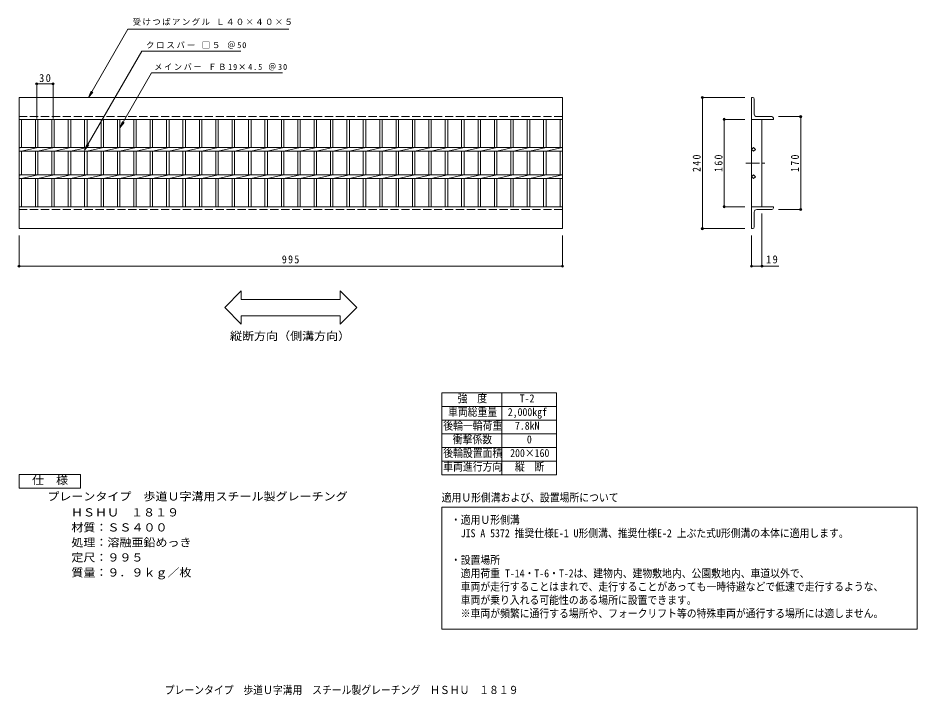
# Model space of a CAD drawing. Units: millimetres, scale not verified. Extents: x -719 to 928, y -681 to 558.
import ezdxf
from ezdxf.enums import TextEntityAlignment as Align

# ---------------------------------------------------------------- set-up
doc = ezdxf.new("R2010")
doc.units = ezdxf.units.MM
doc.header["$LTSCALE"] = 5
doc.header["$PDMODE"] = 32
doc.header["$PDSIZE"] = 4
doc.linetypes.add('CHAIN1', pattern=[8, 5, -1, 1, -1])
doc.linetypes.add('DASHED3', pattern=[4, 3, -1])
for name, color, linetype, lineweight in [('A-1_ピット', 2, 'Continuous', 9), ('A-2_蓋', 3, 'Continuous', 9), ('A-4_寸法', 7, 'Continuous', 9), ('A-5_仕様文', 2, 'Continuous', 9), ('F-4', 2, 'Continuous', 9)]:
    doc.layers.add(name, color=color, linetype=linetype, lineweight=lineweight)
doc.layers.add('F-5', color=7, linetype='Continuous')
doc.styles.add('ＭＳ ゴシック', font='')
doc.styles.get('ＭＳ ゴシック').set_extended_font_data('MS Gothic')

msp = doc.modelspace()

# ---------------------------------------------------------------- linework, layer by layer
at = {"layer": 'A-1_ピット'}
for p, q in [((-716.65, 412.997), (278.351, 412.997)), ((-716.65, 372.997), (-716.65, 412.997)), ((278.351, 412.997), (278.351, 372.997)), ((626.565, 412.997), (624.565, 412.997)), ((624.565, 412.997), (624.565, 372.997)), ((629.565, 409.996), (629.565, 382.497)), ((-716.65, 372.997), (278.351, 372.997)), ((624.565, 372.997), (664.565, 372.997)), ((661.565, 377.997), (634.065, 377.997)), ((664.565, 374.997), (664.565, 372.997)), ((-716.65, 212.996), (-716.65, 172.996)), ((-716.65, 212.996), (278.351, 212.996)), ((278.351, 172.996), (278.351, 212.996)), ((624.565, 212.996), (664.565, 212.996)), ((624.565, 172.996), (624.565, 212.996)), ((629.565, 175.996), (629.565, 203.496)), ((661.565, 207.996), (634.065, 207.996)), ((664.565, 210.996), (664.565, 212.996)), ((-716.65, 172.996), (278.351, 172.996)), ((626.565, 172.996), (624.565, 172.996))]:
    msp.add_line(p, q, dxfattribs=at)
at = {"layer": 'A-1_ピット', "linetype": 'DASHED3'}
for p, q in [((-716.65, 377.996), (278.351, 377.996)), ((-716.65, 207.997), (278.351, 207.997))]:
    msp.add_line(p, q, dxfattribs=at)
at = {"layer": 'A-1_ピット'}
for centre, radius, start, end in [((626.565, 409.996), 3, 0, 90), ((634.065, 382.497), 4.5, 180, 270), ((661.565, 374.997), 3, 0, 90), ((634.065, 203.496), 4.5, 90, 180), ((661.565, 210.996), 3, 270, 0), ((626.565, 175.996), 3, 270, 0)]:
    msp.add_arc(centre, radius, start, end, dxfattribs=at)
at = {"layer": 'A-2_蓋'}
for p, q in [((-716.65, 212.996), (-716.65, 372.997)), ((-712.15, 321.496), (-712.15, 372.997)), ((-686.635, 321.496), (-686.635, 372.997)), ((-682.135, 321.496), (-682.135, 372.997)), ((-656.62, 321.496), (-656.62, 372.997)), ((-652.12, 321.496), (-652.12, 372.997)), ((-626.604, 321.496), (-626.604, 372.997)), ((-622.104, 321.496), (-622.104, 372.997)), ((-596.589, 321.496), (-596.589, 372.997)), ((-592.089, 321.496), (-592.089, 372.997)), ((-566.574, 321.496), (-566.574, 372.997)), ((-562.074, 321.496), (-562.074, 372.997)), ((-536.559, 321.496), (-536.559, 372.997)), ((-532.059, 321.496), (-532.059, 372.997)), ((-506.544, 321.496), (-506.544, 372.997)), ((-502.044, 321.496), (-502.044, 372.997)), ((-476.529, 321.496), (-476.529, 372.997)), ((-472.029, 321.496), (-472.029, 372.997)), ((-446.514, 321.496), (-446.514, 372.997)), ((-442.014, 321.496), (-442.014, 372.997)), ((-416.499, 321.496), (-416.499, 372.997)), ((-411.998, 321.496), (-411.998, 372.997)), ((-386.483, 321.496), (-386.483, 372.997)), ((-381.983, 321.496), (-381.983, 372.997)), ((-356.468, 321.496), (-356.468, 372.997)), ((-351.968, 321.496), (-351.968, 372.997)), ((-326.453, 321.496), (-326.453, 372.997)), ((-321.953, 321.496), (-321.953, 372.997)), ((-296.438, 321.496), (-296.438, 372.997)), ((-291.938, 321.496), (-291.938, 372.997)), ((-266.423, 321.496), (-266.423, 372.997)), ((-261.923, 321.496), (-261.923, 372.997)), ((-236.407, 321.496), (-236.407, 372.997)), ((-231.908, 321.496), (-231.908, 372.997)), ((-206.392, 321.496), (-206.392, 372.997)), ((-201.892, 321.496), (-201.892, 372.997)), ((-176.377, 321.496), (-176.377, 372.997)), ((-171.877, 321.496), (-171.877, 372.997)), ((-146.362, 321.496), (-146.362, 372.997)), ((-141.862, 321.496), (-141.862, 372.997)), ((-116.347, 321.496), (-116.347, 372.997)), ((-111.847, 321.496), (-111.847, 372.997)), ((-86.332, 321.496), (-86.332, 372.997)), ((-81.832, 321.496), (-81.832, 372.997)), ((-56.317, 321.496), (-56.317, 372.997)), ((-51.817, 321.496), (-51.817, 372.997)), ((-26.301, 321.496), (-26.301, 372.997)), ((-21.801, 321.496), (-21.801, 372.997)), ((3.714, 321.496), (3.714, 372.997)), ((8.214, 321.496), (8.214, 372.997)), ((33.729, 321.496), (33.729, 372.997)), ((38.229, 321.496), (38.229, 372.997)), ((63.744, 321.496), (63.744, 372.997)), ((68.244, 321.496), (68.244, 372.997)), ((93.759, 321.496), (93.759, 372.997)), ((98.259, 321.496), (98.259, 372.997)), ((123.774, 321.496), (123.774, 372.997)), ((128.274, 321.496), (128.274, 372.997)), ((153.789, 321.496), (153.789, 372.997)), ((158.289, 321.496), (158.289, 372.997)), ((183.804, 321.496), (183.804, 372.997)), ((188.304, 321.496), (188.304, 372.997)), ((213.82, 321.496), (213.82, 372.997)), ((218.32, 321.496), (218.32, 372.997)), ((243.835, 321.496), (243.835, 372.997)), ((248.335, 321.496), (248.335, 372.997)), ((273.851, 372.997), (273.851, 321.496)), ((278.351, 372.997), (278.351, 212.996)), ((624.565, 372.997), (624.565, 212.996)), ((643.565, 372.997), (643.565, 212.996)), ((-716.65, 321.496), (278.351, 321.496)), ((-716.65, 320.447), (-712.15, 321.496)), ((-716.65, 314.497), (278.351, 314.497)), ((-712.15, 314.497), (-682.135, 321.496)), ((-712.15, 271.496), (-712.15, 314.497)), ((-686.635, 271.496), (-686.635, 314.497)), ((-682.135, 314.497), (-652.12, 321.496)), ((-682.135, 271.496), (-682.135, 314.497)), ((-656.62, 271.496), (-656.62, 314.497)), ((-652.12, 314.497), (-622.104, 321.496)), ((-652.12, 271.496), (-652.12, 314.497)), ((-626.604, 271.496), (-626.604, 314.497)), ((-622.104, 314.497), (-592.089, 321.496)), ((-622.104, 271.496), (-622.104, 314.497)), ((-596.589, 271.496), (-596.589, 314.497)), ((-592.089, 314.497), (-562.074, 321.496)), ((-592.089, 271.496), (-592.089, 314.497)), ((-566.574, 271.496), (-566.574, 314.497)), ((-562.074, 314.497), (-532.059, 321.496)), ((-562.074, 271.496), (-562.074, 314.497)), ((-536.559, 271.496), (-536.559, 314.497)), ((-532.059, 314.497), (-502.044, 321.496)), ((-532.059, 271.496), (-532.059, 314.497)), ((-506.544, 271.496), (-506.544, 314.497)), ((-502.044, 314.497), (-472.028, 321.496)), ((-502.044, 271.496), (-502.044, 314.497)), ((-476.529, 271.496), (-476.529, 314.497)), ((-472.029, 271.496), (-472.029, 314.497)), ((-472.028, 314.497), (-442.013, 321.496)), ((-446.514, 271.496), (-446.514, 314.497)), ((-442.014, 271.496), (-442.014, 314.497)), ((-442.013, 314.497), (-411.998, 321.496)), ((-416.499, 271.496), (-416.499, 314.497)), ((-411.998, 314.497), (-381.983, 321.496)), ((-411.998, 271.496), (-411.998, 314.497)), ((-386.483, 271.496), (-386.483, 314.497)), ((-381.983, 314.497), (-351.968, 321.496)), ((-381.983, 271.496), (-381.983, 314.497)), ((-356.468, 271.496), (-356.468, 314.497)), ((-351.968, 314.497), (-321.952, 321.496)), ((-351.968, 271.496), (-351.968, 314.497)), ((-326.453, 271.496), (-326.453, 314.497)), ((-321.953, 271.496), (-321.953, 314.497)), ((-321.952, 314.497), (-291.937, 321.496)), ((-296.438, 271.496), (-296.438, 314.497)), ((-291.938, 271.496), (-291.938, 314.497)), ((-291.937, 314.497), (-261.922, 321.496)), ((-266.423, 271.496), (-266.423, 314.497)), ((-261.923, 271.496), (-261.923, 314.497)), ((-261.922, 314.497), (-231.907, 321.496)), ((-236.407, 271.496), (-236.407, 314.497)), ((-231.908, 271.496), (-231.908, 314.497)), ((-231.907, 314.497), (-201.892, 321.496)), ((-206.392, 271.496), (-206.392, 314.497)), ((-201.892, 314.497), (-171.877, 321.496)), ((-201.892, 271.496), (-201.892, 314.497)), ((-176.377, 271.496), (-176.377, 314.497)), ((-171.877, 314.497), (-141.861, 321.496)), ((-171.877, 271.496), (-171.877, 314.497)), ((-146.362, 271.496), (-146.362, 314.497)), ((-141.862, 271.496), (-141.862, 314.497)), ((-141.861, 314.497), (-111.846, 321.496)), ((-116.347, 271.496), (-116.347, 314.497)), ((-111.847, 271.496), (-111.847, 314.497)), ((-111.846, 314.497), (-81.831, 321.496)), ((-86.332, 271.496), (-86.332, 314.497)), ((-81.832, 271.496), (-81.832, 314.497)), ((-81.831, 314.497), (-51.816, 321.496)), ((-56.317, 271.496), (-56.317, 314.497)), ((-51.817, 271.496), (-51.817, 314.497)), ((-51.816, 314.497), (-21.801, 321.496)), ((-26.301, 271.496), (-26.301, 314.497)), ((-21.801, 314.497), (8.215, 321.496)), ((-21.801, 271.496), (-21.801, 314.497)), ((3.714, 271.496), (3.714, 314.497)), ((8.214, 271.496), (8.214, 314.497)), ((8.215, 314.497), (38.23, 321.496)), ((33.729, 271.496), (33.729, 314.497)), ((38.229, 271.496), (38.229, 314.497)), ((38.23, 314.497), (68.245, 321.496)), ((63.744, 271.496), (63.744, 314.497)), ((68.244, 271.496), (68.244, 314.497)), ((68.245, 314.497), (98.26, 321.496)), ((93.759, 271.496), (93.759, 314.497)), ((98.259, 271.496), (98.259, 314.497)), ((98.26, 314.497), (128.275, 321.496)), ((123.774, 271.496), (123.774, 314.497)), ((128.274, 271.496), (128.274, 314.497)), ((128.275, 314.497), (158.291, 321.496)), ((153.789, 271.496), (153.789, 314.497)), ((158.289, 271.496), (158.289, 314.497)), ((158.291, 314.497), (188.306, 321.496)), ((183.804, 271.496), (183.804, 314.497)), ((188.304, 271.496), (188.304, 314.497)), ((188.306, 314.497), (218.321, 321.496)), ((213.82, 271.496), (213.82, 314.497)), ((218.32, 271.496), (218.32, 314.497)), ((218.321, 314.497), (248.336, 321.496)), ((243.835, 271.496), (243.835, 314.497)), ((248.335, 271.496), (248.335, 314.497)), ((248.336, 314.497), (278.351, 321.496)), ((273.851, 314.497), (273.851, 271.496)), ((631.636, 317.996), (628.1, 321.532)), ((-716.65, 271.496), (278.351, 271.496)), ((-716.65, 270.447), (-712.15, 271.496)), ((-716.65, 264.497), (278.351, 264.497)), ((-712.15, 264.497), (-682.135, 271.496)), ((-712.15, 212.996), (-712.15, 264.497)), ((-686.635, 212.996), (-686.635, 264.497)), ((-682.135, 264.497), (-652.12, 271.496)), ((-682.135, 212.996), (-682.135, 264.497)), ((-656.62, 212.996), (-656.62, 264.497)), ((-652.12, 264.497), (-622.104, 271.496)), ((-652.12, 212.996), (-652.12, 264.497)), ((-626.604, 212.996), (-626.604, 264.497)), ((-622.104, 264.497), (-592.089, 271.496)), ((-622.104, 212.996), (-622.104, 264.497)), ((-596.589, 212.996), (-596.589, 264.497)), ((-592.089, 264.497), (-562.074, 271.496)), ((-592.089, 212.996), (-592.089, 264.497)), ((-566.574, 212.996), (-566.574, 264.497)), ((-562.074, 264.497), (-532.059, 271.496)), ((-562.074, 212.996), (-562.074, 264.497)), ((-536.559, 212.996), (-536.559, 264.497)), ((-532.059, 264.497), (-502.044, 271.496)), ((-532.059, 212.996), (-532.059, 264.497)), ((-506.544, 212.996), (-506.544, 264.497)), ((-502.044, 264.497), (-472.028, 271.496)), ((-502.044, 212.996), (-502.044, 264.497)), ((-476.529, 212.996), (-476.529, 264.497)), ((-472.029, 212.996), (-472.029, 264.497)), ((-472.028, 264.497), (-442.013, 271.496)), ((-446.514, 212.996), (-446.514, 264.497)), ((-442.014, 212.996), (-442.014, 264.497)), ((-442.013, 264.497), (-411.998, 271.496)), ((-416.499, 212.996), (-416.499, 264.497)), ((-411.998, 264.497), (-381.983, 271.496)), ((-411.998, 212.996), (-411.998, 264.497)), ((-386.483, 212.996), (-386.483, 264.497)), ((-381.983, 264.497), (-351.968, 271.496)), ((-381.983, 212.996), (-381.983, 264.497)), ((-356.468, 212.996), (-356.468, 264.497)), ((-351.968, 264.497), (-321.952, 271.496)), ((-351.968, 212.996), (-351.968, 264.497)), ((-326.453, 212.996), (-326.453, 264.497)), ((-321.953, 212.996), (-321.953, 264.497)), ((-321.952, 264.497), (-291.937, 271.496)), ((-296.438, 212.996), (-296.438, 264.497)), ((-291.938, 212.996), (-291.938, 264.497)), ((-291.937, 264.497), (-261.922, 271.496)), ((-266.423, 212.996), (-266.423, 264.497)), ((-261.923, 212.996), (-261.923, 264.497)), ((-261.922, 264.497), (-231.907, 271.496)), ((-236.407, 212.996), (-236.407, 264.497)), ((-231.908, 212.996), (-231.908, 264.497)), ((-231.907, 264.497), (-201.892, 271.496)), ((-206.392, 212.996), (-206.392, 264.497)), ((-201.892, 264.497), (-171.877, 271.496)), ((-201.892, 212.996), (-201.892, 264.497)), ((-176.377, 212.996), (-176.377, 264.497)), ((-171.877, 264.497), (-141.861, 271.496)), ((-171.877, 212.996), (-171.877, 264.497)), ((-146.362, 212.996), (-146.362, 264.497)), ((-141.862, 212.996), (-141.862, 264.497)), ((-141.861, 264.497), (-111.846, 271.496)), ((-116.347, 212.996), (-116.347, 264.497)), ((-111.847, 212.996), (-111.847, 264.497)), ((-111.846, 264.497), (-81.831, 271.496)), ((-86.332, 212.996), (-86.332, 264.497)), ((-81.832, 212.996), (-81.832, 264.497)), ((-81.831, 264.497), (-51.816, 271.496)), ((-56.317, 212.996), (-56.317, 264.497)), ((-51.817, 212.996), (-51.817, 264.497)), ((-51.816, 264.497), (-21.801, 271.496)), ((-26.301, 212.996), (-26.301, 264.497)), ((-21.801, 264.497), (8.215, 271.496)), ((-21.801, 212.996), (-21.801, 264.497)), ((3.714, 212.996), (3.714, 264.497)), ((8.214, 212.996), (8.214, 264.497)), ((8.215, 264.497), (38.23, 271.496)), ((33.729, 212.996), (33.729, 264.497)), ((38.229, 212.996), (38.229, 264.497)), ((38.23, 264.497), (68.245, 271.496)), ((63.744, 212.996), (63.744, 264.497)), ((68.244, 212.996), (68.244, 264.497)), ((68.245, 264.497), (98.26, 271.496)), ((93.759, 212.996), (93.759, 264.497)), ((98.259, 212.996), (98.259, 264.497)), ((98.26, 264.497), (128.275, 271.496)), ((123.774, 212.996), (123.774, 264.497)), ((128.274, 212.996), (128.274, 264.497)), ((128.275, 264.497), (158.291, 271.496)), ((153.789, 212.996), (153.789, 264.497)), ((158.289, 212.996), (158.289, 264.497)), ((158.291, 264.497), (188.306, 271.496)), ((183.804, 212.996), (183.804, 264.497)), ((188.304, 212.996), (188.304, 264.497)), ((188.306, 264.497), (218.321, 271.496)), ((213.82, 212.996), (213.82, 264.497)), ((218.32, 212.996), (218.32, 264.497)), ((218.321, 264.497), (248.336, 271.496)), ((243.835, 212.996), (243.835, 264.497)), ((248.335, 212.996), (248.335, 264.497)), ((248.336, 264.497), (278.351, 271.496)), ((273.851, 264.497), (273.851, 212.996)), ((631.636, 267.996), (628.1, 271.532))]:
    msp.add_line(p, q, dxfattribs=at)
at = {"layer": 'A-2_蓋', "linetype": 'CHAIN1'}
msp.add_line((614.069, 292.996), (653.954, 292.996), dxfattribs=at)
at = {"layer": 'A-2_蓋'}
for points in [[(631.636, 317.996), (628.1, 314.461), (624.565, 317.996), (628.1, 321.532)], [(631.636, 267.996), (628.1, 264.461), (624.565, 267.996), (628.1, 271.532)]]:
    msp.add_lwpolyline(points, dxfattribs=at)
at = {"layer": 'A-4_寸法'}
for p, q in [((-589.485, 412.997), (-517.316, 537.997)), ((-517.316, 537.997), (-222.521, 537.997)), ((-596.691, 316.428), (-491.863, 497.997)), ((-491.863, 497.997), (-310.507, 497.997)), ((-684.385, 374.6), (-684.385, 439.523)), ((-684.385, 438.023), (-654.37, 438.023)), ((-654.37, 374.6), (-654.37, 439.523)), ((-589.485, 412.997), (-584.701, 424.545)), ((-589.485, 412.997), (-581.875, 422.914)), ((612.065, 412.997), (533.065, 412.997)), ((534.565, 172.996), (534.565, 412.997)), ((-532.059, 357.246), (-527.275, 368.795)), ((-532.059, 357.246), (-524.449, 367.163)), ((612.065, 372.997), (573.065, 372.997)), ((574.565, 212.996), (574.565, 372.997)), ((674.065, 377.997), (716.065, 377.997)), ((714.565, 207.996), (714.565, 377.997)), ((-596.691, 316.428), (-591.908, 327.977)), ((-596.691, 316.428), (-589.082, 326.345)), ((612.065, 212.996), (573.065, 212.996)), ((643.565, 200.496), (643.565, 102.73)), ((674.065, 207.996), (716.065, 207.996)), ((612.065, 172.996), (533.065, 172.996)), ((-716.65, 160.496), (-716.65, 102.73)), ((278.351, 160.496), (278.351, 102.73)), ((624.565, 160.496), (624.565, 102.73)), ((-716.65, 104.23), (278.351, 104.23)), ((624.565, 104.23), (674.741, 104.23)), ((-309.787, 58.879), (-340.094, 28.573)), ((-309.787, 58.879), (-309.787, 43.573)), ((-128.512, 58.879), (-98.206, 28.573)), ((-128.512, 58.879), (-128.512, 43.573)), ((-309.787, 43.573), (-128.512, 43.573)), ((-340.094, 28.573), (-309.787, -1.734)), ((-98.206, 28.573), (-128.512, -1.734)), ((-309.787, 13.573), (-309.787, -1.734)), ((-309.787, 13.573), (-128.512, 13.573)), ((-128.512, 13.573), (-128.512, -1.734))]:
    msp.add_line(p, q, dxfattribs=at)
msp.add_lwpolyline([(-532.059, 357.246), (-473.891, 457.997), (-234.042, 457.997)], dxfattribs=at)
at = {"layer": 'A-4_寸法', "color": 2}
msp.add_lwpolyline([(-716.65, -301.755), (-716.65, -276.755), (-604.15, -276.755)], dxfattribs=at)
at = {"layer": 'A-4_寸法'}
for p in [(-684.385, 438.023), (-654.37, 438.023), (534.565, 412.997), (714.565, 377.997), (574.565, 372.997), (574.565, 212.996), (714.565, 207.996), (534.565, 172.996), (-716.65, 104.23), (278.351, 104.23), (624.565, 104.23), (643.565, 104.23)]:
    msp.add_point(p, dxfattribs=at)
at = {"layer": 'A-5_仕様文'}
msp.add_lwpolyline([(-604.15, -276.755), (-604.15, -301.755), (-716.65, -301.755)], dxfattribs=at)
at = {"layer": 'F-4'}
for p, q in [((57.591, -127.426), (57.591, -277.426)), ((57.591, -127.426), (267.591, -127.426)), ((167.591, -127.426), (167.591, -277.426)), ((267.591, -127.426), (267.591, -277.426)), ((57.591, -152.426), (267.591, -152.426)), ((57.591, -177.426), (267.591, -177.426)), ((57.591, -202.426), (267.591, -202.426)), ((57.591, -227.426), (267.591, -227.426)), ((57.591, -252.426), (267.591, -252.426)), ((57.591, -277.426), (267.591, -277.426)), ((57.591, -337.032), (927.591, -337.032)), ((927.591, -337.032), (927.591, -560.268))]:
    msp.add_line(p, q, dxfattribs=at)
msp.add_lwpolyline([(927.591, -560.268), (57.591, -560.268), (57.591, -337.032)], dxfattribs=at)

# ---------------------------------------------------------------- texts
at = {"layer": 'A-4_寸法', "char_height": 11, "attachment_point": 7, "style": 'ＭＳ ゴシック'}
for s, insert in [('\\T1.17;受けつばアングル\\~Ｌ４０×４０×５', (-508.771, 544.675)), ('\\T1.21;クロスバー\\~□５\\~＠50', (-484.257, 502.272)), ('\\T1.23;\\W0.95;メインバー\\~ＦＢ19×4.5\\~＠30', (-469.042, 462.418))]:
    msp.add_mtext(s, dxfattribs=dict(at, insert=insert))
at = {"layer": 'A-4_寸法', "color": 2, "char_height": 14.66, "attachment_point": 7, "style": 'ＭＳ ゴシック'}
for s, insert in [('\\T1.27;\\W0.95;30', (-680.002, 441.023)), ('\\T1.27;\\W0.9;995', (-235.4, 109.23)), ('\\T1.27;\\W0.95;19', (651.122, 109.23))]:
    msp.add_mtext(s, dxfattribs=dict(at, insert=insert))
at = {"layer": 'A-4_寸法', "color": 2, "char_height": 14.66, "attachment_point": 7, "rotation": 90, "style": 'ＭＳ ゴシック'}
for s, insert in [('\\T1.27;\\W0.9;240', (531.565, 276.746)), ('\\T1.27;\\W0.9;160', (571.565, 276.746)), ('\\T1.27;\\W0.9;170', (711.565, 276.746))]:
    msp.add_mtext(s, dxfattribs=dict(at, insert=insert))
at = {"layer": 'A-5_仕様文', "style": 'ＭＳ ゴシック', "width": 1.1}
for s, p in [('縦断方向（側溝方向）', (-330.4, -35.388)), ('仕\u3000様', (-692.9, -299.255)), ('プレーンタイプ\u3000歩道Ｕ字溝用スチール製グレーチング', (-664.888, -329.014)), ('\u3000\u3000ＨＳＨＵ\u3000１８１９', (-665.605, -358.215)), ('\u3000\u3000材質：ＳＳ４００', (-664.888, -385.715)), ('\u3000\u3000処理：溶融亜鉛めっき', (-664.888, -413.215)), ('\u3000\u3000定尺：９９５', (-664.888, -440.715)), ('\u3000\u3000質量：９．９ｋｇ／枚', (-664.888, -468.216))]:
    msp.add_text(s, height=14.66, dxfattribs=at).set_placement(p, align=Align.BOTTOM_LEFT)
at = {"layer": 'F-4', "style": 'ＭＳ ゴシック', "width": 0.9}
msp.add_text('プレーンタイプ\u3000歩道Ｕ字溝用\u3000スチール製グレーチング\u3000ＨＳＨＵ\u3000１８１９', height=14.66, dxfattribs=at).set_placement((-449.941, -683.222), align=Align.BOTTOM_LEFT)
at = {"layer": 'F-5', "style": 'ＭＳ ゴシック', "width": 0.9}
for s, p in [('強\u3000度', (86.341, -149.426)), ('T-2', (200.091, -149.426)), ('車両総重量', (68.841, -174.426)), ('2,000kgf', (178.216, -174.426)), ('後輪一輪荷重', (60.091, -199.426)), ('7.8kN', (191.341, -199.426)), ('衝撃係数', (77.591, -224.426)), ('0', (213.216, -224.426)), ('後輪設置面積', (60.091, -249.426)), ('200×160', (182.591, -249.426)), ('車両進行方向', (60.091, -274.426)), ('縦\u3000断', (191.341, -274.426)), ('適用Ｕ形側溝および、設置場所について', (57.15, -330.967)), ('・適用Ｕ形側溝', (74.066, -371.744)), ('\u3000JIS A 5372 推奨仕様E-1 U形側溝、推奨仕様E-2 上ぶた式U形側溝の本体に適用します。', (74.066, -396.214)), ('・設置場所', (74.066, -445.152)), ('\u3000適用荷重 T-14・T-6・T-2は、建物内、建物敷地内、公園敷地内、車道以外で、', (74.066, -469.622)), ('\u3000車両が走行することはまれで、走行することがあっても一時待避などで低速で走行するような、', (74.066, -494.091)), ('\u3000車両が乗り入れる可能性のある場所に設置できます。 ', (74.066, -518.561)), ('\u3000※車両が頻繁に通行する場所や、フォークリフト等の特殊車両が通行する場所には適しません。', (74.066, -543.03))]:
    msp.add_text(s, height=14.66, dxfattribs=at).set_placement(p, align=Align.BOTTOM_LEFT)

doc.saveas('drawing.dxf')
